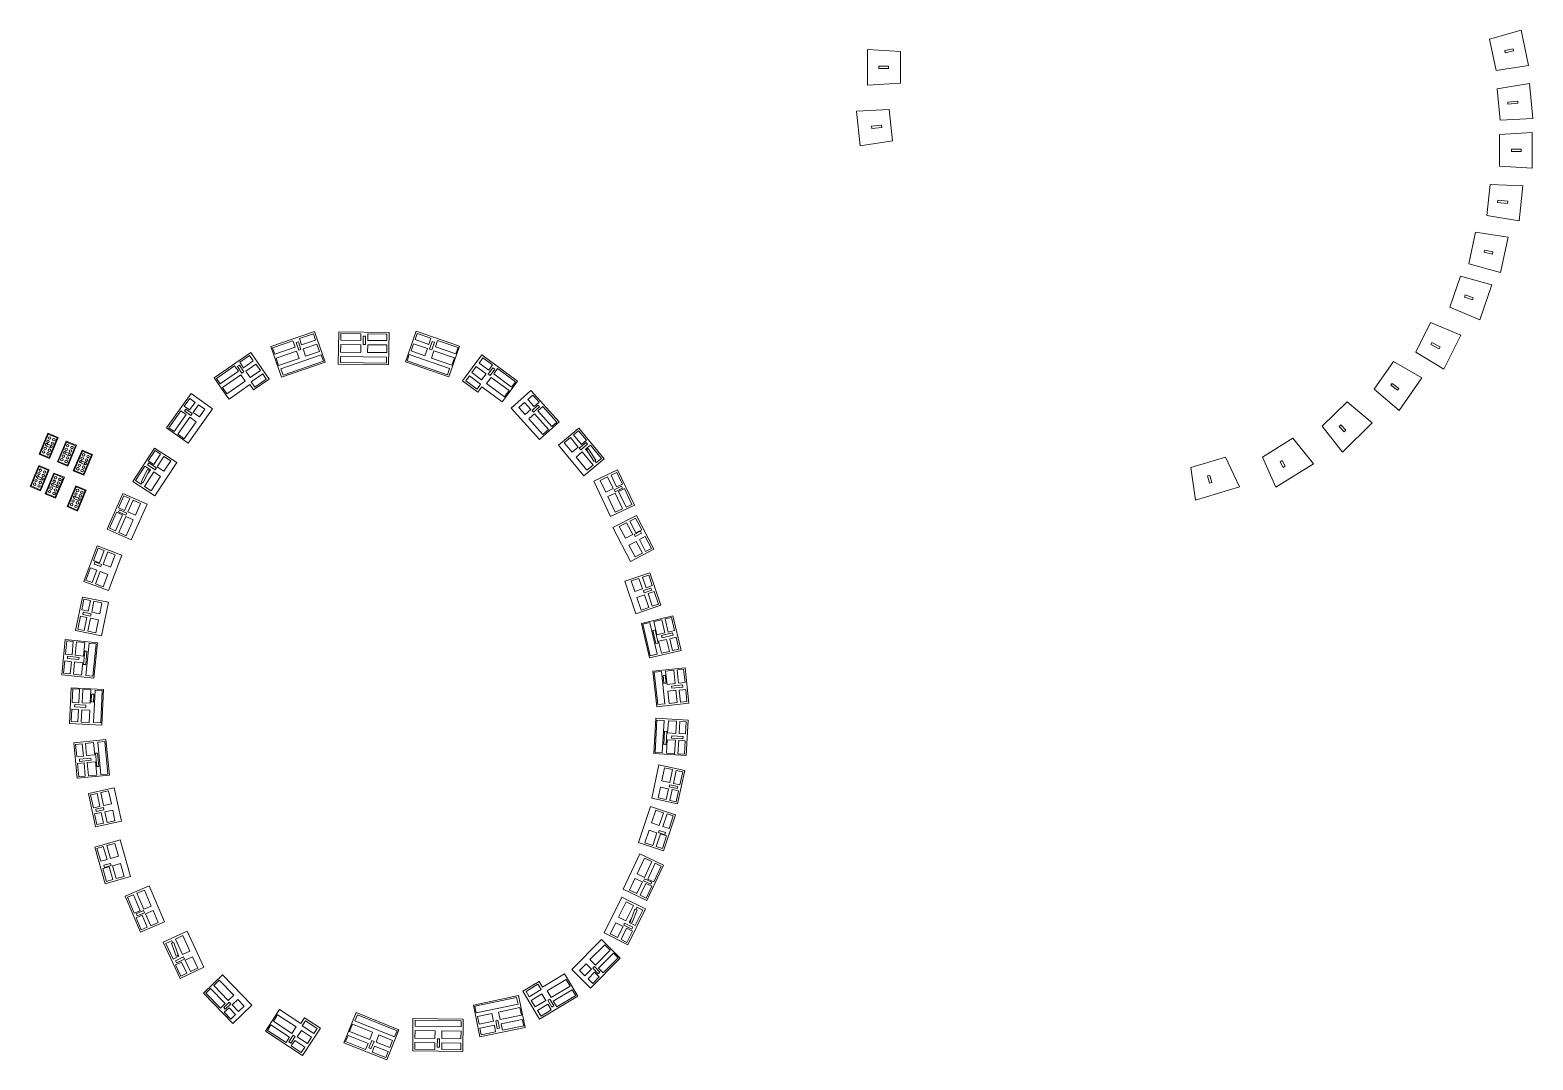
# Model space of a CAD drawing. Header units: millimetres. Extents: x -2091 to 2473, y -1360 to 1670.
# Drawn here: x 478 to 2473, y -899 to 466 of the extents above; entities that cross this region are included whole.
import ezdxf

# ---------------------------------------------------------------- set-up
doc = ezdxf.new("R2010")
doc.units = ezdxf.units.MM

msp = doc.modelspace()

# ---------------------------------------------------------------- linework, layer by layer
at = {"color": 7, "linetype": 'Continuous', "lineweight": 15}
for p, q in [((2414.8, 454.6), (2456.8, 466.5)), ((2456.8, 466.5), (2466.8, 419.4)), ((1589.7, 440.6), (1589.7, 393.5)), ((1633.4, 438.2), (1589.7, 440.6)), ((2423.8, 412.8), (2414.8, 454.6)), ((2446.1, 441.7), (2435.2, 439.4)), ((2435.2, 439.4), (2435.9, 436.4)), ((2435.9, 436.4), (2446.7, 438.8)), ((2446.7, 438.8), (2446.1, 441.7)), ((1633.4, 395.9), (1633.4, 438.2)), ((2466.8, 419.4), (2423.8, 412.8)), ((1617.4, 418.6), (1604.7, 418.6)), ((1604.7, 418.6), (1604.7, 415.6)), ((1604.7, 415.6), (1617.4, 415.6)), ((1617.4, 415.6), (1617.4, 418.6)), ((1589.7, 393.5), (1633.4, 395.9)), ((2424.9, 388.5), (2467.8, 395.5)), ((2429.1, 347.2), (2424.9, 388.5)), ((2467.8, 395.5), (2472.5, 349.2)), ((1575.1, 359.1), (1618.5, 361.1)), ((1579.8, 312.8), (1575.1, 359.1)), ((1618.5, 361.1), (1622.7, 319.8)), ((2452.3, 372.4), (2439.1, 371)), ((2439.1, 371), (2439.4, 368.1)), ((2439.4, 368.1), (2452.6, 369.4)), ((2452.6, 369.4), (2452.3, 372.4)), ((1608.2, 340.3), (1595, 338.9)), ((1608.5, 337.3), (1608.2, 340.3)), ((2472.5, 349.2), (2429.1, 347.2)), ((1622.7, 319.8), (1579.8, 312.8)), ((1595, 338.9), (1595.3, 335.9)), ((1595.3, 335.9), (1608.5, 337.3)), ((2428.1, 328), (2471.7, 330.5)), ((2428.1, 285.8), (2428.1, 328)), ((2471.7, 330.5), (2471.7, 283.3)), ((2444.1, 308.4), (2456.7, 308.4)), ((2444.1, 305.4), (2444.1, 308.4)), ((2456.7, 305.4), (2444.1, 305.4)), ((2456.7, 308.4), (2456.7, 305.4)), ((2471.7, 283.3), (2428.1, 285.8)), ((2415.7, 261.8), (2411.5, 220.5)), ((2459.1, 259.8), (2415.7, 261.8)), ((2454.4, 213.5), (2459.1, 259.8)), ((2425.7, 238), (2426, 241)), ((2426, 241), (2439.2, 239.6)), ((2439.2, 239.6), (2438.9, 236.6)), ((2411.5, 220.5), (2454.4, 213.5)), ((2438.9, 236.6), (2425.7, 238)), ((2396.4, 198.4), (2387.4, 156.6)), ((2439.5, 191.8), (2396.4, 198.4)), ((2429.4, 144.8), (2439.5, 191.8)), ((2407.8, 171.9), (2408.5, 174.8)), ((2418.7, 169.5), (2407.8, 171.9)), ((2408.5, 174.8), (2419.3, 172.5)), ((2419.3, 172.5), (2418.7, 169.5)), ((2376.4, 140), (2362.4, 99)), ((2418.1, 128.7), (2376.4, 140)), ((2387.4, 156.6), (2429.4, 144.8)), ((2402.2, 82.1), (2418.1, 128.7)), ((2381.7, 112.4), (2382.7, 115.3)), ((2392.2, 108.8), (2381.7, 112.4)), ((2382.7, 115.3), (2393.2, 111.6)), ((2393.2, 111.6), (2392.2, 108.8)), ((2362.4, 99), (2402.2, 82.1)), ((798, 46.7), (855.8, 66.6)), ((835.9, 57.3), (854.3, 63.7)), ((854.3, 63.7), (857.1, 55.4)), ((855.8, 66.6), (869.8, 26)), ((887.9, 66.3), (887.3, 23.3)), ((954.6, 65.6), (887.9, 66.3)), ((890.7, 63.9), (890.6, 55.2)), ((917.2, 63.7), (890.7, 63.9)), ((917.1, 54.9), (917.2, 63.7)), ((920.5, 60.4), (920.4, 49.7)), ((923.5, 60.4), (920.5, 60.4)), ((923.4, 49.7), (923.5, 60.4)), ((926.4, 63.6), (926.3, 54.9)), ((951.7, 63.3), (926.4, 63.6)), ((951.6, 54.6), (951.7, 63.3)), ((954.1, 22.6), (954.6, 65.6)), ((990.5, 67.2), (976.3, 26.7)), ((992, 64.3), (989.1, 56)), ((1048.2, 47.1), (990.5, 67.2)), ((1010.3, 57.9), (992, 64.3)), ((2336.6, 78.6), (2317.1, 39.2)), ((2376.9, 62.1), (2336.6, 78.6)), ((2354.4, 16.7), (2376.9, 62.1)), ((812, 6.1), (798, 46.7)), ((800, 45), (827.2, 54.3)), ((802.9, 36.7), (800, 45)), ((830, 46.1), (802.9, 36.7)), ((804.7, 31.3), (831.9, 40.7)), ((827.2, 54.3), (830, 46.1)), ((831.4, 52), (834.3, 53)), ((834.9, 42), (831.4, 52)), ((831.9, 40.7), (835.2, 31)), ((834.3, 53), (837.7, 43)), ((837.7, 43), (834.9, 42)), ((838.7, 49.1), (835.9, 57.3)), ((857.1, 55.4), (838.7, 49.1)), ((840.6, 43.7), (859, 50)), ((843.9, 34), (840.6, 43.7)), ((862.3, 40.3), (843.9, 34)), ((859, 50), (862.3, 40.3)), ((890.5, 49.5), (890.4, 39.3)), ((917.1, 49.2), (890.5, 49.5)), ((890.6, 55.2), (917.1, 54.9)), ((917, 39), (917.1, 49.2)), ((920.4, 49.7), (923.4, 49.7)), ((926.3, 49.1), (926.2, 38.9)), ((926.3, 54.9), (951.6, 54.6)), ((951.6, 48.9), (926.3, 49.1)), ((951.5, 38.7), (951.6, 48.9)), ((987.2, 50.6), (983.9, 41)), ((983.9, 41), (1002.2, 34.6)), ((1005.6, 44.2), (987.2, 50.6)), ((989.1, 56), (1007.5, 49.6)), ((1002.2, 34.6), (1005.6, 44.2)), ((1007.5, 49.6), (1010.3, 57.9)), ((1012, 53.5), (1008.5, 43.5)), ((1008.5, 43.5), (1011.3, 42.5)), ((1014.3, 41.2), (1010.9, 31.5)), ((1011.3, 42.5), (1014.8, 52.5)), ((1014.8, 52.5), (1012, 53.5)), ((1041.4, 31.7), (1014.3, 41.2)), ((1019, 54.8), (1016.2, 46.6)), ((1016.2, 46.6), (1043.3, 37.1)), ((1046.2, 45.4), (1019, 54.8)), ((1034.1, 6.5), (1048.2, 47.1)), ((1043.3, 37.1), (1046.2, 45.4)), ((2337.1, 49.4), (2338.4, 52.1)), ((2348, 43.9), (2337.1, 49.4)), ((2338.4, 52.1), (2349.4, 46.5)), ((2349.4, 46.5), (2348, 43.9)), ((722.7, 5.2), (771.2, 38.9)), ((725.5, 4.3), (749.7, 21.2)), ((749.7, 21.2), (754.7, 14)), ((753.5, 20.2), (756, 21.9)), ((759.5, 11.6), (753.5, 20.2)), ((756, 21.9), (762, 13.3)), ((756.5, 25.9), (769.6, 35)), ((761.4, 18.7), (756.5, 25.9)), ((774.5, 27.8), (761.4, 18.7)), ((764.7, 14), (778.1, 23.3)), ((769.6, 35), (774.5, 27.8)), ((771.2, 38.9), (795.8, 3.6)), ((778.1, 23.3), (783.9, 14.9)), ((808.1, 21.6), (804.7, 31.3)), ((835.2, 31), (808.1, 21.6)), ((811.1, 17.1), (864.8, 35.6)), ((869.8, 26), (812, 6.1)), ((867.7, 27.2), (814, 8.7)), ((864.8, 35.6), (867.7, 27.2)), ((887.3, 23.3), (954.1, 22.6)), ((890.4, 33.5), (890.3, 25.6)), ((890.3, 25.6), (951.4, 24.9)), ((890.4, 39.3), (917, 39)), ((951.4, 32.9), (890.4, 33.5)), ((926.2, 38.9), (951.5, 38.7)), ((951.4, 24.9), (951.4, 32.9)), ((976.3, 26.7), (1034.1, 6.5)), ((981.4, 36.3), (978.5, 27.9)), ((978.5, 27.9), (1032.1, 9.2)), ((1035, 17.6), (981.4, 36.3)), ((1010.9, 31.5), (1038.1, 22.1)), ((1038.1, 22.1), (1041.4, 31.7)), ((1077.7, 35.9), (1052.2, 1.2)), ((1070.4, 20.4), (1064.4, 12.2)), ((1083.6, 10.8), (1070.4, 20.4)), ((1079.3, 31.9), (1074.1, 24.8)), ((1074.1, 24.8), (1086.9, 15.4)), ((1125.3, 0.9), (1077.7, 35.9)), ((1092.1, 22.4), (1079.3, 31.9)), ((1086.9, 15.4), (1092.1, 22.4)), ((2287.6, 27.1), (2261.8, -9.6)), ((2325.1, 5.2), (2287.6, 27.1)), ((2317.1, 39.2), (2354.4, 16.7)), ((739.5, -18.9), (722.7, 5.2)), ((730.5, -2.8), (725.5, 4.3)), ((754.7, 14), (730.5, -2.8)), ((733.8, -7.5), (758, 9.3)), ((763.8, 0.9), (739.6, -15.9)), ((758, 9.3), (763.8, 0.9)), ((762, 13.3), (759.5, 11.6)), ((770.5, 5.6), (764.7, 14)), ((783.9, 14.9), (770.5, 5.6)), ((771.7, -0.2), (787, 10.4)), ((795.8, 3.6), (775, -10.8)), ((791.6, 3.7), (776.4, -6.9)), ((787, 10.4), (791.6, 3.7)), ((814, 8.7), (811.1, 17.1)), ((1032.1, 9.2), (1035, 17.6)), ((1052.2, 1.2), (1072.6, -13.7)), ((1061.2, 7.8), (1056.4, 1.2)), ((1056.4, 1.2), (1071.4, -9.8)), ((1076.2, -3.3), (1061.2, 7.8)), ((1064.4, 12.2), (1077.5, 2.5)), ((1077.5, 2.5), (1083.6, 10.8)), ((1090.2, 5.9), (1084.1, -2.3)), ((1092.5, 18.5), (1086.3, 10)), ((1086.3, 10), (1088.7, 8.2)), ((1088.7, 8.2), (1094.9, 16.7)), ((1113.9, -11.5), (1090.2, 5.9)), ((1094.9, 16.7), (1092.5, 18.5)), ((1098.7, 17.6), (1093.6, 10.5)), ((1093.6, 10.5), (1117.3, -6.9)), ((1122.5, 0.1), (1098.7, 17.6)), ((1107.9, -22.7), (1125.3, 0.9)), ((1117.3, -6.9), (1122.5, 0.1)), ((2294.9, -37.9), (2325.1, 5.2)), ((659.4, -61.2), (691.9, -15.6)), ((691.9, -15.6), (720.4, -35.9)), ((739.6, -15.9), (733.8, -7.5)), ((742.4, -23), (739.5, -18.9)), ((742.4, -23), (770, -3.4)), ((775, -10.8), (770, -3.4)), ((776.4, -6.9), (771.7, -0.2)), ((1071.4, -9.8), (1076.2, -3.3)), ((1072.6, -13.7), (1077.9, -6.5)), ((1104.9, -26.7), (1077.9, -6.5)), ((1084.1, -2.3), (1107.9, -19.8)), ((1107.9, -19.8), (1113.9, -11.5)), ((1142.9, -11.4), (1116.8, -34.7)), ((1145.4, -17.7), (1138.9, -23.5)), ((1180.2, -53.2), (1142.9, -11.4)), ((1153.7, -26.9), (1145.4, -17.7)), ((2261.8, -9.6), (2294.9, -37.9)), ((2283.8, -4.6), (2285.6, -2.2)), ((2292.7, -11.1), (2283.8, -4.6)), ((2285.6, -2.2), (2294.4, -8.7)), ((2294.4, -8.7), (2292.7, -11.1)), ((662.4, -61), (678.5, -38.4)), ((678.5, -38.4), (685.6, -43.5)), ((682.9, -32.2), (690.1, -22.1)), ((690, -37.3), (682.9, -32.2)), ((683.2, -38.6), (684.9, -36.1)), ((691.5, -44.5), (683.2, -38.6)), ((684.9, -36.1), (693.2, -42.1)), ((720.4, -35.9), (687.9, -81.5)), ((697.2, -27.2), (690, -37.3)), ((690.1, -22.1), (697.2, -27.2)), ((694.7, -40.6), (701.9, -30.5)), ((701.9, -30.5), (710.2, -36.4)), ((710.2, -36.4), (703, -46.5)), ((1104.9, -26.7), (1107.9, -22.7)), ((1116.8, -34.7), (1154.1, -76.5)), ((1134.6, -27.3), (1127, -34.1)), ((1127, -34.1), (1135.3, -43.4)), ((1142.9, -36.6), (1134.6, -27.3)), ((1135.3, -43.4), (1142.9, -36.6)), ((1138.9, -23.5), (1147.2, -32.7)), ((1152.1, -31), (1144.5, -37.9)), ((1144.5, -37.9), (1146.5, -40.1)), ((1146.5, -40.1), (1154.1, -33.3)), ((1147.2, -32.7), (1153.7, -26.9)), ((1154.1, -33.3), (1152.1, -31)), ((1158.7, -32.6), (1152.2, -38.4)), ((1152.2, -38.4), (1170.7, -59.1)), ((1177.2, -53.3), (1158.7, -32.6)), ((2225.9, -26.6), (2193, -59)), ((2259.3, -54.3), (2225.9, -26.6)), ((685.6, -43.5), (669.5, -66)), ((674.3, -69.5), (690.4, -46.9)), ((698.7, -52.9), (682.6, -75.4)), ((690.4, -46.9), (698.7, -52.9)), ((693.2, -42.1), (691.5, -44.5)), ((703, -46.5), (694.7, -40.6)), ((1147.8, -42.4), (1140.2, -49.2)), ((1140.2, -49.2), (1158.6, -69.8)), ((1166.3, -63), (1147.8, -42.4)), ((1154.1, -76.5), (1180.2, -53.2)), ((1170.7, -59.1), (1177.2, -53.3)), ((2193, -59), (2219.7, -93.4)), ((2215.4, -59.2), (2217.6, -57.1)), ((2222.1, -66.3), (2215.4, -59.2)), ((2217.6, -57.1), (2224.3, -64.3)), ((2219.7, -93.4), (2259.3, -54.3)), ((501.9, -68.1), (490.3, -95.8)), ((502.4, -69.4), (491.6, -95.3)), ((515.7, -73.9), (501.9, -68.1)), ((514.4, -74.4), (502.4, -69.4)), ((503.6, -100.3), (514.4, -74.4)), ((504.2, -101.6), (515.7, -73.9)), ((526, -78.5), (514.5, -106.2)), ((539.8, -84.2), (526, -78.5)), ((687.9, -81.5), (659.4, -61.2)), ((669.5, -66), (662.4, -61)), ((682.6, -75.4), (674.3, -69.5)), ((1158.6, -69.8), (1166.3, -63)), ((1206.4, -61.5), (1179.4, -83.9)), ((1195.3, -73.8), (1186.9, -80.7)), ((1205.8, -86.5), (1195.3, -73.8)), ((1206.1, -64.8), (1199.4, -70.4)), ((1199.4, -70.4), (1209.9, -83.1)), ((1216.6, -77.5), (1206.1, -64.8)), ((1240.1, -102.3), (1206.4, -61.5)), ((1209.9, -83.1), (1216.6, -77.5)), ((2154.1, -74.8), (2113.7, -99.9)), ((2181.5, -108.6), (2154.1, -74.8)), ((2224.3, -64.3), (2222.1, -66.3)), ((490.3, -95.8), (504.2, -101.6)), ((491.6, -95.3), (503.6, -100.3)), ((500.2, -85.1), (500.1, -85.3)), ((500.1, -85.3), (504.8, -87.2)), ((501.3, -82.5), (500.2, -85.1)), ((501.7, -82.7), (501.3, -82.5)), ((501.7, -82.7), (505.6, -84.3)), ((505.9, -84.4), (504.8, -87)), ((504.8, -87.2), (504.8, -87)), ((505.9, -84.4), (505.6, -84.3)), ((526.5, -79.8), (515.8, -105.6)), ((525.4, -92.9), (524.3, -95.5)), ((524.3, -95.5), (524.3, -95.6)), ((524.3, -95.6), (528.9, -97.5)), ((525.9, -93), (525.4, -92.9)), ((525.9, -93), (529.7, -94.6)), ((538.5, -84.8), (526.5, -79.8)), ((527.8, -110.6), (538.5, -84.8)), ((528.3, -111.9), (539.8, -84.2)), ((528.9, -97.5), (529, -97.3)), ((530, -94.8), (529, -97.3)), ((530, -94.8), (529.7, -94.6)), ((547.3, -90.5), (535.7, -118.2)), ((547.8, -91.8), (537, -117.6)), ((561.1, -96.3), (547.3, -90.5)), ((559.8, -96.8), (547.8, -91.8)), ((549, -122.6), (559.8, -96.8)), ((549.6, -123.9), (561.1, -96.3)), ((614.7, -132.1), (643.6, -87.9)), ((635.2, -104.9), (644.3, -91.1)), ((651.6, -95.9), (642.5, -109.7)), ((643.6, -87.9), (672.9, -107)), ((644.3, -91.1), (651.6, -95.9)), ((647, -112.6), (656, -98.8)), ((656, -98.8), (665.1, -104.7)), ((1179.4, -83.9), (1213.2, -124.6)), ((1186.9, -80.7), (1197.5, -93.4)), ((1197.5, -93.4), (1205.8, -86.5)), ((1211.1, -92.9), (1202.8, -99.8)), ((1216.3, -80.3), (1207.1, -87.9)), ((1207.1, -87.9), (1209, -90.2)), ((1209, -90.2), (1218.2, -82.6)), ((1225.6, -110.4), (1211.1, -92.9)), ((1221.9, -83.9), (1215.2, -89.5)), ((1215.2, -89.5), (1219.1, -94.2)), ((1218.2, -82.6), (1216.3, -80.3)), ((1216.5, -90.2), (1218.9, -88.6)), ((1219.1, -94.2), (1216.5, -90.2)), ((1218.9, -88.6), (1229, -103.8)), ((1219.1, -94.2), (1226.5, -105.4)), ((1236.4, -101.5), (1221.9, -83.9)), ((489.8, -110.9), (478.3, -138.6)), ((490.4, -112.2), (479.6, -138)), ((503.7, -116.7), (489.8, -110.9)), ((502.4, -117.2), (490.4, -112.2)), ((491.6, -143), (502.4, -117.2)), ((492.1, -144.4), (503.7, -116.7)), ((514.5, -106.2), (528.3, -111.9)), ((515.8, -105.6), (527.8, -110.6)), ((535.7, -118.2), (549.6, -123.9)), ((537, -117.6), (549, -122.6)), ((545.6, -107.5), (545.5, -107.6)), ((545.5, -107.6), (550.1, -109.6)), ((546.7, -104.9), (545.6, -107.5)), ((547.1, -105.1), (546.7, -104.9)), ((547.1, -105.1), (551, -106.7)), ((550.1, -109.6), (550.2, -109.4)), ((551.3, -106.8), (550.2, -109.4)), ((551.3, -106.8), (551, -106.7)), ((618.3, -130.9), (630.7, -111.8)), ((634.2, -116.1), (625.9, -132.4)), ((630, -138.6), (642.4, -119.5)), ((630.7, -111.8), (638, -116.6)), ((634.2, -110.1), (635.9, -107.6)), ((644.3, -116.6), (634.2, -110.1)), ((636.8, -117.5), (634.2, -116.1)), ((638, -116.6), (634.7, -121.7)), ((634.7, -121.7), (636.8, -117.5)), ((642.5, -109.7), (635.2, -104.9)), ((635.9, -107.6), (645.9, -114.1)), ((642.4, -119.5), (651.5, -125.4)), ((672.9, -107), (644, -151.3)), ((645.9, -114.1), (644.3, -116.6)), ((656, -118.5), (647, -112.6)), ((665.1, -104.7), (656, -118.5)), ((1202.8, -99.8), (1217.3, -117.3)), ((1213.2, -124.6), (1240.1, -102.3)), ((1217.3, -117.3), (1225.6, -110.4)), ((1258, -116.8), (1226.4, -131.8)), ((1226.5, -105.4), (1227.7, -104.6)), ((1229, -103.8), (1227.7, -104.6)), ((1227.7, -104.6), (1229.7, -107)), ((1229.7, -107), (1236.4, -101.5)), ((1280.2, -163.7), (1258, -116.8)), ((2064.6, -99.7), (2018.6, -113.7)), ((2018.6, -113.7), (2024.8, -157.1)), ((2083.3, -139.3), (2064.6, -99.7)), ((2113.7, -99.9), (2131.4, -139.8)), ((2131.4, -139.8), (2181.5, -108.6)), ((2137, -106), (2139.6, -104.5)), ((2141.2, -113.4), (2137, -106)), ((2139.6, -104.5), (2143.8, -111.9)), ((2143.8, -111.9), (2141.2, -113.4)), ((478.3, -138.6), (492.1, -144.4)), ((479.6, -138), (491.6, -143)), ((488.2, -127.9), (488.1, -128)), ((488.1, -128), (492.7, -130)), ((489.3, -125.3), (488.2, -127.9)), ((489.7, -125.5), (489.3, -125.3)), ((489.7, -125.5), (493.6, -127.1)), ((492.7, -130), (492.8, -129.8)), ((493.9, -127.2), (492.8, -129.8)), ((493.9, -127.2), (493.6, -127.1)), ((509.9, -120.9), (498.4, -148.6)), ((510.4, -122.2), (499.7, -148)), ((509.3, -135.3), (508.2, -137.9)), ((508.2, -137.9), (508.2, -138)), ((508.2, -138), (512.8, -139.9)), ((509.8, -135.4), (509.3, -135.3)), ((509.8, -135.4), (513.6, -137.1)), ((523.8, -126.6), (509.9, -120.9)), ((522.4, -127.2), (510.4, -122.2)), ((511.7, -153), (522.4, -127.2)), ((512.2, -154.3), (523.8, -126.6)), ((513.9, -137.2), (512.9, -139.7)), ((513.9, -137.2), (513.6, -137.1)), ((539, -137.9), (527.4, -165.5)), ((539.5, -139.2), (528.7, -165)), ((552.8, -143.6), (539, -137.9)), ((551.5, -144.2), (539.5, -139.2)), ((644, -151.3), (614.7, -132.1)), ((625.6, -135.7), (618.3, -130.9)), ((627.3, -133.1), (625.6, -135.7)), ((625.9, -132.4), (627.3, -133.1)), ((628.6, -133.7), (627.3, -133.1)), ((634.7, -121.7), (628.6, -133.7)), ((639.1, -144.5), (630, -138.6)), ((651.5, -125.4), (639.1, -144.5)), ((1226.4, -131.8), (1248.5, -178.7)), ((1244.7, -126.1), (1234.9, -130.7)), ((1234.9, -130.7), (1242.2, -146.2)), ((1252, -141.6), (1244.7, -126.1)), ((1257.1, -120.2), (1249.2, -123.9)), ((1249.2, -123.9), (1256.5, -139.4)), ((1263.2, -138.4), (1253.5, -143)), ((1256.5, -139.4), (1264.4, -135.7)), ((1264.4, -135.7), (1257.1, -120.2)), ((1264.5, -141.1), (1263.2, -138.4)), ((2024.8, -157.1), (2083.3, -139.3)), ((2040.8, -124.8), (2043.7, -124)), ((2043.5, -134.5), (2040.8, -124.8)), ((2046.4, -133.7), (2043.5, -134.5)), ((2043.7, -124), (2046.4, -133.7)), ((498.4, -148.6), (512.2, -154.3)), ((499.7, -148), (511.7, -153)), ((512.8, -139.9), (512.9, -139.7)), ((537.3, -154.9), (537.2, -155)), ((537.2, -155), (541.9, -156.9)), ((538.4, -152.2), (537.3, -154.9)), ((538.8, -152.4), (538.4, -152.2)), ((538.8, -152.4), (542.7, -154)), ((540.7, -170), (551.5, -144.2)), ((541.3, -171.3), (552.8, -143.6)), ((543, -154.2), (541.9, -156.7)), ((541.9, -156.9), (541.9, -156.7)), ((543, -154.2), (542.7, -154)), ((580.4, -195.3), (601.6, -148)), ((595.6, -167), (602.6, -151.3)), ((601.6, -148), (633.5, -162.3)), ((602.6, -151.3), (610.6, -154.9)), ((610.6, -154.9), (603.6, -170.5)), ((608.1, -172.6), (615.2, -156.9)), ((615.2, -156.9), (625, -161.4)), ((1242.2, -146.2), (1252, -141.6)), ((1254.8, -147.5), (1245, -152.1)), ((1245, -152.1), (1254.8, -173)), ((1253.5, -143), (1254.8, -145.7)), ((1254.8, -145.7), (1264.5, -141.1)), ((1264.6, -168.3), (1254.8, -147.5)), ((1267.2, -141.6), (1259.3, -145.3)), ((1259.3, -145.3), (1269.1, -166.2)), ((1277, -162.5), (1267.2, -141.6)), ((527.4, -165.5), (541.3, -171.3)), ((528.7, -165), (540.7, -170)), ((583.5, -194), (592.9, -172.9)), ((600.9, -176.5), (591.5, -197.6)), ((592.9, -172.9), (600.9, -176.5)), ((603.6, -170.5), (595.6, -167)), ((595.6, -172.4), (596.9, -169.6)), ((605.4, -176.7), (595.6, -172.4)), ((596, -199.6), (605.5, -178.5)), ((596.9, -169.6), (606.6, -174)), ((606.6, -174), (605.4, -176.7)), ((605.5, -178.5), (615.3, -183)), ((618, -177), (608.1, -172.6)), ((633.5, -162.3), (612.3, -209.6)), ((625, -161.4), (618, -177)), ((1248.5, -178.7), (1280.2, -163.7)), ((1282.8, -177.2), (1251.7, -193.3)), ((1254.8, -173), (1264.6, -168.3)), ((1269.1, -166.2), (1277, -162.5)), ((1306, -222), (1282.8, -177.2)), ((612.3, -209.6), (580.4, -195.3)), ((591.5, -197.6), (583.5, -194)), ((615.3, -183), (605.9, -204)), ((1251.7, -193.3), (1274.9, -238.1)), ((1269.8, -186.8), (1260.2, -191.8)), ((1260.2, -191.8), (1268.3, -207.5)), ((1278, -202.5), (1269.8, -186.8)), ((1281.9, -180.6), (1274.2, -184.6)), ((1274.2, -184.6), (1282.3, -200.3)), ((1288.1, -198.2), (1279.9, -202.4)), ((1290, -196.3), (1281.9, -180.6)), ((1282.3, -200.3), (1290, -196.3)), ((1289.5, -200.8), (1288.1, -198.2)), ((549.5, -264.6), (567.3, -217.4)), ((567.3, -217.4), (600, -229.7)), ((605.9, -204), (596, -199.6)), ((1268.3, -207.5), (1278, -202.5)), ((1282.6, -211.6), (1273, -216.5)), ((1273, -216.5), (1281.2, -232.2)), ((1279.9, -202.4), (1281.3, -205.1)), ((1281.3, -205.1), (1289.5, -200.8)), ((1290.8, -227.3), (1282.6, -211.6)), ((1294.7, -205.3), (1287, -209.3)), ((1287, -209.3), (1295.1, -225)), ((1302.9, -221), (1294.7, -205.3)), ((562.3, -237.1), (568.6, -220.6)), ((570.5, -240.2), (562.3, -237.1)), ((563.4, -241.6), (564.4, -238.8)), ((564.4, -238.8), (573.1, -242.1)), ((568.6, -220.6), (576.7, -223.7)), ((576.7, -223.7), (570.5, -240.2)), ((575.1, -242), (581.3, -225.4)), ((581.3, -225.4), (591.4, -229.2)), ((600, -229.7), (582.2, -276.9)), ((591.4, -229.2), (585.2, -245.8)), ((1274.9, -238.1), (1306, -222)), ((1281.2, -232.2), (1290.8, -227.3)), ((1295.1, -225), (1302.9, -221)), ((552.5, -263.2), (558.7, -246.7)), ((558.7, -246.7), (566.9, -249.7)), ((566.9, -249.7), (560.6, -266.3)), ((572.1, -244.9), (563.4, -241.6)), ((565.2, -268), (571.5, -251.5)), ((571.5, -251.5), (581.6, -255.3)), ((573.1, -242.1), (572.1, -244.9)), ((585.2, -245.8), (575.1, -242)), ((581.6, -255.3), (575.3, -271.8)), ((1300.7, -253.3), (1267.5, -264.5)), ((1299.3, -256.3), (1291, -259.1)), ((1291, -259.1), (1295.7, -273)), ((1303.9, -270.2), (1299.3, -256.3)), ((1315.2, -296.3), (1300.7, -253.3)), ((582.2, -276.9), (549.5, -264.6)), ((560.6, -266.3), (552.5, -263.2)), ((575.3, -271.8), (565.2, -268)), ((1267.5, -264.5), (1282, -307.5)), ((1286.3, -260.7), (1276.1, -264.1)), ((1276.1, -264.1), (1280.8, -278)), ((1280.8, -278), (1291, -274.5)), ((1291, -274.5), (1286.3, -260.7)), ((1302.2, -273.5), (1292.3, -276.8)), ((1292.3, -276.8), (1293.3, -279.7)), ((1293.3, -279.7), (1303.2, -276.3)), ((1295.7, -273), (1303.9, -270.2)), ((1306.6, -278), (1298.3, -280.8)), ((1303.2, -276.3), (1302.2, -273.5)), ((1312.2, -294.8), (1306.6, -278)), ((538.8, -329.8), (548, -285.4)), ((546.8, -302.5), (549.8, -288.2)), ((548, -285.4), (582.3, -292.4)), ((549.8, -288.2), (558.3, -290)), ((558.3, -290), (555.4, -304.3)), ((560.2, -305.3), (563.1, -291)), ((563.1, -291), (573.7, -293.2)), ((573.7, -293.2), (570.8, -307.5)), ((582.3, -292.4), (573.1, -336.9)), ((1282, -307.5), (1315.2, -296.3)), ((1293.7, -282.4), (1283.4, -285.8)), ((1283.4, -285.8), (1289.1, -302.6)), ((1299.3, -299.1), (1293.7, -282.4)), ((1298.3, -280.8), (1304, -297.6)), ((1304, -297.6), (1312.2, -294.8)), ((541.6, -328), (545.2, -310.7)), ((545.2, -310.7), (553.7, -312.4)), ((555.4, -304.3), (546.8, -302.5)), ((548.3, -308.5), (548.9, -305.6)), ((558.6, -310.7), (548.3, -308.5)), ((548.9, -305.6), (559.2, -307.7)), ((553.7, -312.4), (550.1, -329.7)), ((554.9, -330.7), (558.5, -313.4)), ((558.5, -313.4), (569.1, -315.6)), ((559.2, -307.7), (558.6, -310.7)), ((570.8, -307.5), (560.2, -305.3)), ((569.1, -315.6), (565.5, -332.9)), ((1289.1, -302.6), (1299.3, -299.1)), ((1331.3, -310.4), (1289.5, -320.3)), ((1316.7, -315.4), (1306.1, -317.9)), ((1306.1, -317.9), (1310.2, -335.3)), ((1320.8, -332.8), (1316.7, -315.4)), ((1329.4, -312.4), (1320.9, -314.4)), ((1320.9, -314.4), (1325, -331.8)), ((1333.5, -329.8), (1329.4, -312.4)), ((1342.1, -356.3), (1331.3, -310.4)), ((573.1, -336.9), (538.8, -329.8)), ((550.1, -329.7), (541.6, -328)), ((565.5, -332.9), (554.9, -330.7)), ((1289.5, -320.3), (1300.3, -366.2)), ((1300.5, -319.3), (1291.4, -321.4)), ((1291.4, -321.4), (1301.3, -363.4)), ((1310.5, -361.3), (1300.5, -319.3)), ((1307.6, -329), (1304.7, -329.7)), ((1304.7, -329.7), (1308.8, -347.1)), ((1311.7, -346.4), (1307.6, -329)), ((1310.2, -335.3), (1320.8, -332.8)), ((1331, -332.9), (1316.2, -336.4)), ((1316.2, -336.4), (1316.9, -339.3)), ((1316.9, -339.3), (1331.7, -335.8)), ((1325, -331.8), (1333.5, -329.8)), ((1335.6, -338.6), (1327.1, -340.6)), ((1331.7, -335.8), (1331, -332.9)), ((1339.3, -354.4), (1335.6, -338.6)), ((520.3, -388.6), (524.9, -341.7)), ((524.9, -341.7), (567.7, -346)), ((525.3, -361.2), (527.1, -343.4)), ((527.1, -343.4), (535.7, -344.3)), ((535.7, -344.3), (534, -362.1)), ((538.3, -362.5), (540.1, -344.7)), ((540.1, -344.7), (550.8, -345.8)), ((550.8, -345.8), (549.1, -363.6)), ((549.1, -374.7), (550.9, -357)), ((550.9, -357), (553.8, -357.3)), ((553.8, -357.3), (552.1, -375)), ((552.3, -389.3), (556.6, -346.4)), ((556.6, -346.4), (565.9, -347.3)), ((565.9, -347.3), (561.7, -390.2)), ((567.7, -346), (563, -392.8)), ((1300.3, -366.2), (1342.1, -356.3)), ((1308.8, -347.1), (1311.7, -346.4)), ((1322.8, -341.6), (1312.3, -344.1)), ((1312.3, -344.1), (1316, -359.9)), ((1316, -359.9), (1326.6, -357.5)), ((1326.6, -357.5), (1322.8, -341.6)), ((1327.1, -340.6), (1330.8, -356.4)), ((1330.8, -356.4), (1339.3, -354.4)), ((522.8, -386.4), (524.4, -370.2)), ((524.4, -370.2), (533.1, -371.1)), ((534, -362.1), (525.3, -361.2)), ((527.8, -366.9), (528.1, -363.9)), ((543, -368.4), (527.8, -366.9)), ((528.1, -363.9), (543.3, -365.4)), ((533.1, -371.1), (531.5, -387.3)), ((535.8, -387.7), (537.4, -371.5)), ((537.4, -371.5), (548.2, -372.6)), ((549.1, -363.6), (538.3, -362.5)), ((543.3, -365.4), (543, -368.4)), ((548.2, -372.6), (546.6, -388.8)), ((552.1, -375), (549.1, -374.7)), ((1301.3, -363.4), (1310.5, -361.3)), ((563, -392.8), (520.3, -388.6)), ((531.5, -387.3), (522.8, -386.4)), ((546.6, -388.8), (535.8, -387.7)), ((561.7, -390.2), (552.3, -389.3)), ((1347.7, -379.2), (1304.9, -383.7)), ((1304.9, -383.7), (1309.9, -430.8)), ((1316, -384.1), (1306.6, -385.1)), ((1306.6, -385.1), (1311.1, -428)), ((1320.5, -427), (1316, -384.1)), ((1321.2, -389), (1318.2, -389.3)), ((1318.2, -389.3), (1319.3, -399.8)), ((1322.3, -399.5), (1321.2, -389)), ((1332.5, -382.4), (1321.7, -383.5)), ((1321.7, -383.5), (1323.5, -401.2)), ((1334.3, -400.1), (1332.5, -382.4)), ((1345.5, -381), (1336.9, -381.9)), ((1336.9, -381.9), (1338.7, -399.6)), ((1338.7, -399.6), (1347.4, -398.7)), ((1347.4, -398.7), (1345.5, -381)), ((1352.6, -426.3), (1347.7, -379.2)), ((530.5, -452.9), (532.9, -405.6)), ((532.9, -405.6), (575.9, -407.8)), ((534.3, -425.1), (535.2, -407.3)), ((535.2, -407.3), (543.9, -407.7)), ((543.9, -407.7), (543, -425.5)), ((547.4, -425.8), (548.3, -408)), ((548.3, -408), (559.1, -408.5)), ((559.1, -408.5), (558.2, -426.3)), ((559.4, -424.5), (559.9, -414)), ((559.9, -414), (562.9, -414.2)), ((562.9, -414.2), (562.3, -424.6)), ((562.6, -451.9), (564.8, -408.8)), ((564.8, -408.8), (574.2, -409.3)), ((574.2, -409.3), (572, -452.4)), ((575.9, -407.8), (573.4, -455.1)), ((1319.3, -399.8), (1322.3, -399.5)), ((1323.5, -401.2), (1334.3, -400.1)), ((1335.3, -409.1), (1324.5, -410.3)), ((1324.5, -410.3), (1326.2, -426.4)), ((1344.2, -401.9), (1329.6, -403.5)), ((1329.6, -403.5), (1329.9, -406.4)), ((1329.9, -406.4), (1344.6, -404.9)), ((1337, -425.3), (1335.3, -409.1)), ((1348.3, -407.8), (1339.7, -408.7)), ((1339.7, -408.7), (1341.4, -424.8)), ((1344.6, -404.9), (1344.2, -401.9)), ((1350, -423.9), (1348.3, -407.8)), ((533, -450.4), (533.8, -434.2)), ((533.8, -434.2), (542.5, -434.6)), ((543, -425.5), (534.3, -425.1)), ((537.4, -431.1), (537.6, -428.1)), ((552.1, -431.9), (537.4, -431.1)), ((537.6, -428.1), (552.2, -428.9)), ((542.5, -434.6), (541.7, -450.8)), ((546.1, -451.1), (546.9, -434.8)), ((546.9, -434.8), (557.7, -435.4)), ((558.2, -426.3), (547.4, -425.8)), ((552.2, -428.9), (552.1, -431.9)), ((557.7, -435.4), (556.9, -451.6)), ((562.3, -424.6), (559.4, -424.5)), ((1309.9, -430.8), (1352.6, -426.3)), ((1311.1, -428), (1320.5, -427)), ((1326.2, -426.4), (1337, -425.3)), ((1341.4, -424.8), (1350, -423.9)), ((573.4, -455.1), (530.5, -452.9)), ((541.7, -450.8), (533, -450.4)), ((556.9, -451.6), (546.1, -451.1)), ((572, -452.4), (562.6, -451.9)), ((1305.9, -493), (1308.7, -446)), ((1307.6, -491.6), (1310.2, -448.5)), ((1308.7, -446), (1351.6, -448.5)), ((1310.2, -448.5), (1319.6, -449.1)), ((1319.6, -449.1), (1317, -492.2)), ((1324.3, -465.6), (1325.3, -449.4)), ((1325.3, -449.4), (1336.1, -450)), ((1336.1, -450), (1335.1, -466.3)), ((1339.5, -466.5), (1340.4, -450.3)), ((1340.4, -450.3), (1349.1, -450.8)), ((1349.1, -450.8), (1348.2, -467)), ((1351.6, -448.5), (1348.8, -495.5)), ((579, -474.5), (536.2, -478.6)), ((536.2, -478.6), (540.7, -525.5)), ((562.6, -478.5), (551.8, -479.6)), ((564.1, -494.7), (562.6, -478.5)), ((577.6, -477.1), (568.3, -478)), ((568.3, -478), (572.4, -521)), ((581.7, -520.1), (577.6, -477.1)), ((583.5, -521.4), (579, -474.5)), ((1319.3, -481.1), (1320.3, -463.4)), ((1320.3, -463.4), (1323.3, -463.5)), ((1323.3, -463.5), (1322.3, -481.3)), ((1322.8, -492.5), (1323.8, -474.7)), ((1323.8, -474.7), (1334.6, -475.3)), ((1335.1, -466.3), (1324.3, -465.6)), ((1329.5, -472.6), (1329.7, -469.6)), ((1344.7, -473.5), (1329.5, -472.6)), ((1329.7, -469.6), (1344.9, -470.5)), ((1334.6, -475.3), (1333.6, -493.1)), ((1337.9, -493.4), (1339, -475.6)), ((1339, -475.6), (1347.7, -476.1)), ((1348.2, -467), (1339.5, -466.5)), ((1344.9, -470.5), (1344.7, -473.5)), ((1347.7, -476.1), (1346.6, -493.9)), ((547.5, -480), (538.8, -480.8)), ((538.8, -480.8), (540.3, -497)), ((540.3, -497), (549, -496.2)), ((549, -496.2), (547.5, -480)), ((551.8, -479.6), (553.3, -495.7)), ((553.3, -495.7), (564.1, -494.7)), ((568, -492.3), (565, -492.6)), ((565, -492.6), (566.7, -510.3)), ((569.7, -510), (568, -492.3)), ((1348.8, -495.5), (1305.9, -493)), ((1317, -492.2), (1307.6, -491.6)), ((1322.3, -481.3), (1319.3, -481.1)), ((1333.6, -493.1), (1322.8, -492.5)), ((1346.6, -493.9), (1337.9, -493.4)), ((549.9, -505.2), (541.2, -506)), ((541.2, -506), (542.9, -523.8)), ((558.9, -498.9), (543.7, -500.3)), ((543.7, -500.3), (544, -503.3)), ((544, -503.3), (559.2, -501.9)), ((551.6, -522.9), (549.9, -505.2)), ((565, -503.7), (554.2, -504.8)), ((554.2, -504.8), (555.9, -522.5)), ((559.2, -501.9), (558.9, -498.9)), ((566.7, -521.5), (565, -503.7)), ((566.7, -510.3), (569.7, -510)), ((1303.3, -552.3), (1312.8, -508)), ((1312.8, -508), (1347, -515.3)), ((1316.6, -529.3), (1320.3, -512)), ((1320.3, -512), (1330.9, -514.3)), ((1330.9, -514.3), (1327.2, -531.5)), ((1332, -532.6), (1335.7, -515.3)), ((1335.7, -515.3), (1344.3, -517.1)), ((1347, -515.3), (1337.5, -559.7)), ((1344.3, -517.1), (1340.6, -534.4)), ((540.7, -525.5), (583.5, -521.4)), ((542.9, -523.8), (551.6, -522.9)), ((555.9, -522.5), (566.7, -521.5)), ((590.1, -538.4), (555.9, -545.7)), ((572.4, -521), (581.7, -520.1)), ((599.6, -582.8), (590.1, -538.4)), ((1311.8, -551.7), (1314.9, -537.4)), ((1314.9, -537.4), (1325.5, -539.7)), ((1327.2, -531.5), (1316.6, -529.3)), ((1326.5, -537.2), (1327.1, -534.3)), ((1336.8, -539.4), (1326.5, -537.2)), ((1327.1, -534.3), (1337.4, -536.5)), ((1340.6, -534.4), (1332, -532.6)), ((1337.4, -536.5), (1336.8, -539.4)), ((555.9, -545.7), (565.3, -590.1)), ((567.2, -545.7), (558.6, -547.5)), ((558.6, -547.5), (562.3, -564.8)), ((570.9, -563), (567.2, -545.7)), ((582.6, -542.4), (572, -544.7)), ((572, -544.7), (575.6, -562)), ((586.2, -559.7), (582.6, -542.4)), ((1337.5, -559.7), (1303.3, -552.3)), ((1322.4, -553.9), (1311.8, -551.7)), ((1325.5, -539.7), (1322.4, -553.9)), ((1327.2, -555), (1330.3, -540.7)), ((1335.8, -556.8), (1327.2, -555)), ((1330.3, -540.7), (1338.8, -542.5)), ((1338.8, -542.5), (1335.8, -556.8)), ((562.3, -564.8), (570.9, -563)), ((572.6, -571.1), (564, -572.9)), ((564, -572.9), (567.1, -587.2)), ((575.7, -564.7), (565.5, -566.9)), ((565.5, -566.9), (566.1, -569.8)), ((566.1, -569.8), (576.4, -567.6)), ((575.6, -585.4), (572.6, -571.1)), ((575.6, -562), (586.2, -559.7)), ((576.4, -567.6), (575.7, -564.7)), ((588, -567.8), (577.4, -570.1)), ((577.4, -570.1), (580.4, -584.4)), ((591, -582.1), (588, -567.8)), ((1285.6, -611.1), (1301.5, -563.2)), ((1301.5, -563.2), (1334.7, -574.3)), ((1303, -584.8), (1308.5, -568)), ((1308.5, -568), (1318.8, -571.4)), ((1318.8, -571.4), (1313.2, -588.2)), ((1317.9, -589.8), (1323.5, -573)), ((1334.7, -574.3), (1318.8, -622.1)), ((1323.5, -573), (1331.7, -575.7)), ((1331.7, -575.7), (1326.2, -592.5)), ((565.3, -590.1), (599.6, -582.8)), ((567.1, -587.2), (575.6, -585.4)), ((580.4, -584.4), (591, -582.1)), ((1294.2, -611.2), (1299.8, -594.5)), ((1299.8, -594.5), (1310, -597.9)), ((1313.2, -588.2), (1303, -584.8)), ((1310, -597.9), (1304.5, -614.7)), ((1312, -597.7), (1312.9, -594.8)), ((1320.8, -600.6), (1312, -597.7)), ((1312.9, -594.8), (1321.7, -597.7)), ((1326.2, -592.5), (1317.9, -589.8)), ((1321.7, -597.7), (1320.8, -600.6)), ((597.9, -607.5), (564.3, -617.1)), ((564.3, -617.1), (578, -665.6)), ((575.5, -616.3), (567.1, -618.7)), ((580.4, -633.3), (575.5, -616.3)), ((590.7, -612), (580.2, -615)), ((580.2, -615), (585.1, -632)), ((595.5, -629), (590.7, -612)), ((611.7, -656.1), (597.9, -607.5)), ((1318.8, -622.1), (1285.6, -611.1)), ((1304.5, -614.7), (1294.2, -611.2)), ((1309.1, -616.2), (1314.7, -599.4)), ((1317.4, -619), (1309.1, -616.2)), ((1314.7, -599.4), (1323, -602.2)), ((1323, -602.2), (1317.4, -619)), ((567.1, -618.7), (572, -635.7)), ((572, -635.7), (580.4, -633.3)), ((585.1, -632), (595.5, -629)), ((1265.2, -672.9), (1287.3, -626)), ((1283.8, -652.6), (1293.6, -631.7)), ((1287.3, -626), (1319, -640.9)), ((1293.6, -631.7), (1303.4, -636.3)), ((1303.4, -636.3), (1293.6, -657.2)), ((583.1, -643.1), (574.7, -645.5)), ((574.7, -645.5), (579.6, -662.5)), ((585.1, -638.6), (576.2, -641.1)), ((576.2, -641.1), (577, -644)), ((577, -644), (585.9, -641.5)), ((578, -665.6), (611.7, -656.1)), ((588, -660.1), (583.1, -643.1)), ((585.9, -641.5), (585.1, -638.6)), ((598.3, -638.8), (587.8, -641.8)), ((587.8, -641.8), (592.7, -658.8)), ((592.7, -658.8), (603.1, -655.8)), ((603.1, -655.8), (598.3, -638.8)), ((1293.6, -657.2), (1283.8, -652.6)), ((1319, -640.9), (1296.9, -687.8)), ((1298.1, -659.3), (1307.9, -638.4)), ((1315.8, -642.1), (1306, -663)), ((1307.9, -638.4), (1315.8, -642.1)), ((579.6, -662.5), (588, -660.1)), ((636.5, -668.5), (604.4, -682.2)), ((630, -673.9), (620.1, -678.2)), ((639.1, -695.2), (630, -673.9)), ((656.9, -716.2), (636.5, -668.5)), ((1296.9, -687.8), (1265.2, -672.9)), ((1273.7, -674), (1281, -658.5)), ((1283.5, -678.6), (1273.7, -674)), ((1281, -658.5), (1290.8, -663.1)), ((1290.8, -663.1), (1283.5, -678.6)), ((1288, -680.7), (1295.3, -665.2)), ((1292.3, -661.7), (1293.6, -659)), ((1302, -666.3), (1292.3, -661.7)), ((1293.6, -659), (1303.3, -663.5)), ((1295.3, -665.2), (1303.2, -668.9)), ((1303.2, -668.9), (1295.9, -684.5)), ((1306, -663), (1298.1, -659.3)), ((1303.3, -663.5), (1302, -666.3)), ((604.4, -682.2), (624.7, -729.9)), ((615.5, -680.2), (607.5, -683.6)), ((607.5, -683.6), (616.5, -704.8)), ((624.6, -701.4), (615.5, -680.2)), ((620.1, -678.2), (629.1, -699.4)), ((629.1, -699.4), (639.1, -695.2)), ((1240, -730.9), (1263.5, -683.5)), ((1259.1, -710), (1269.2, -689.6)), ((1263.5, -683.5), (1294.8, -699)), ((1278.9, -694.4), (1268.8, -714.8)), ((1269.2, -689.6), (1278.9, -694.4)), ((1282.2, -699.6), (1283.6, -696.8)), ((1283.6, -696.8), (1291.4, -700.7)), ((1295.9, -684.5), (1288, -680.7)), ((616.5, -704.8), (624.6, -701.4)), ((627.1, -707.4), (619.1, -710.8)), ((619.1, -710.8), (625.8, -726.6)), ((629, -701.2), (619.2, -705.4)), ((619.2, -705.4), (620.4, -708.2)), ((620.4, -708.2), (630.2, -704)), ((624.7, -729.9), (656.9, -716.2)), ((633.9, -723.2), (627.1, -707.4)), ((630.2, -704), (629, -701.2)), ((641.7, -701.2), (631.7, -705.4)), ((631.7, -705.4), (638.4, -721.2)), ((638.4, -721.2), (648.4, -716.9)), ((648.4, -716.9), (641.7, -701.2)), ((1248.1, -732.2), (1255.4, -717.5)), ((1255.4, -717.5), (1265.1, -722.3)), ((1268.8, -714.8), (1259.1, -710)), ((1266, -720.6), (1267.3, -717.9)), ((1267.3, -717.9), (1278, -723.2)), ((1294.8, -699), (1271.4, -746.4)), ((1273.5, -717.2), (1276.2, -711.7)), ((1281.3, -721.1), (1273.5, -717.2)), ((1276.2, -711.7), (1274.6, -716.2)), ((1274.6, -716.2), (1277.4, -717.2)), ((1276.2, -711.7), (1280.9, -699.1)), ((1277.4, -717.2), (1283.7, -700.1)), ((1280.9, -699.1), (1282.2, -699.6)), ((1291.4, -700.7), (1281.3, -721.1)), ((1283.7, -700.1), (1282.2, -699.6)), ((625.8, -726.6), (633.9, -723.2)), ((686.8, -728.4), (655, -743.1)), ((681, -734.4), (671.1, -739)), ((690.5, -755.1), (681, -734.4)), ((709, -776.4), (686.8, -728.4)), ((1271.4, -746.4), (1240, -730.9)), ((1257.8, -737), (1248.1, -732.2)), ((1265.1, -722.3), (1257.8, -737)), ((1262.5, -739.4), (1269.8, -724.6)), ((1276.7, -725.9), (1266, -720.6)), ((1269.8, -724.6), (1277.7, -728.5)), ((1277.7, -728.5), (1270.3, -743.3)), ((1278, -723.2), (1276.7, -725.9)), ((655, -743.1), (677.3, -791.1)), ((666.3, -741.2), (658.4, -744.8)), ((658.4, -744.8), (668, -765.5)), ((666.2, -744.5), (667.6, -744)), ((672, -761.8), (666.2, -744.5)), ((667.6, -744), (666.3, -741.2)), ((669, -743.5), (667.6, -744)), ((673.3, -756.3), (669, -743.5)), ((671.1, -739), (680.7, -759.6)), ((675.9, -761.8), (673.3, -756.3)), ((673.3, -756.3), (674.8, -760.8)), ((680.7, -759.6), (690.5, -755.1)), ((1197.2, -779.4), (1236.6, -739.6)), ((1221.3, -766.2), (1240.8, -746.5)), ((1248.1, -753.7), (1228.6, -773.4)), ((1236.6, -739.6), (1261.5, -764.2)), ((1240.8, -746.5), (1248.1, -753.7)), ((1270.3, -743.3), (1262.5, -739.4)), ((668, -765.5), (675.9, -761.8)), ((682.1, -762.7), (671.2, -767.7)), ((671.2, -767.7), (672.5, -770.5)), ((679.4, -769.4), (671.4, -773)), ((671.4, -773), (678.4, -788)), ((674.8, -760.8), (672, -761.8)), ((672.5, -770.5), (683.3, -765.4)), ((677.3, -791.1), (709, -776.4)), ((686.3, -784.3), (679.4, -769.4)), ((683.3, -765.4), (682.1, -762.7)), ((694, -762.6), (684.2, -767.1)), ((684.2, -767.1), (691.1, -782.1)), ((691.1, -782.1), (700.9, -777.6)), ((700.9, -777.6), (694, -762.6)), ((1207.3, -780.5), (1216.1, -771.7)), ((1216.1, -771.7), (1223.3, -778.9)), ((1228.6, -773.4), (1221.3, -766.2)), ((1261.5, -764.2), (1222.1, -804)), ((1225, -777.7), (1227.1, -775.5)), ((1232.3, -784.9), (1225, -777.7)), ((1227.1, -775.5), (1234.4, -782.8)), ((1232.8, -777.5), (1252.3, -757.8)), ((1239, -783.7), (1232.8, -777.5)), ((1258.5, -764), (1239, -783.7)), ((1252.3, -757.8), (1258.5, -764)), ((678.4, -788), (686.3, -784.3)), ((733.7, -786.5), (708.5, -810.8)), ((729.4, -793.3), (722.1, -800.4)), ((748.7, -813.3), (729.4, -793.3)), ((772.6, -826.8), (733.7, -786.5)), ((1132.3, -808.1), (1153.9, -795.2)), ((1153.9, -795.2), (1158.5, -802.8)), ((1187.3, -785.2), (1158.5, -802.8)), ((1164.4, -807.6), (1189.6, -792.4)), ((1187.3, -785.2), (1190, -789.5)), ((1189.6, -792.4), (1194.9, -801.2)), ((1190, -789.5), (1205, -814.6)), ((1222.1, -804), (1197.2, -779.4)), ((1214.6, -787.7), (1207.3, -780.5)), ((1223.3, -778.9), (1214.6, -787.7)), ((1218.7, -791.8), (1227.4, -782.9)), ((1224.9, -797.9), (1218.7, -791.8)), ((1233.6, -789.1), (1224.9, -797.9)), ((1227.4, -782.9), (1233.6, -789.1)), ((1234.4, -782.8), (1232.3, -784.9)), ((708.5, -810.8), (747.4, -851.1)), ((717.8, -804.5), (711.5, -810.6)), ((711.5, -810.6), (730.8, -830.5)), ((737, -824.5), (717.8, -804.5)), ((722.1, -800.4), (741.3, -820.4)), ((741.3, -820.4), (748.7, -813.3)), ((1066.5, -826.4), (1126.3, -814)), ((1068.4, -828), (1124, -816.4)), ((1124, -816.4), (1125.8, -825.1)), ((1126.3, -814), (1135.1, -856.1)), ((1154.4, -845), (1132.3, -808.1)), ((1136.4, -808.5), (1152.3, -798.9)), ((1140.5, -815.5), (1136.4, -808.5)), ((1156.5, -805.9), (1140.5, -815.5)), ((1143.4, -820.2), (1157.3, -811.8)), ((1152.3, -798.9), (1156.5, -805.9)), ((1205, -814.6), (1154.4, -845)), ((1157.3, -811.8), (1162.6, -820.6)), ((1169.6, -816.3), (1164.4, -807.6)), ((1194.9, -801.2), (1169.6, -816.3)), ((1172.6, -821.2), (1197.8, -806.1)), ((1202.3, -813.6), (1177.1, -828.7)), ((1197.8, -806.1), (1202.3, -813.6)), ((730.8, -830.5), (737, -824.5)), ((742.7, -822.6), (735.4, -829.7)), ((735.4, -829.7), (737.4, -831.8)), ((742.3, -830), (736, -836)), ((736, -836), (744.7, -845)), ((737.4, -831.8), (744.8, -824.7)), ((751, -838.9), (742.3, -830)), ((744.8, -824.7), (742.7, -822.6)), ((753.8, -818.9), (746.5, -826)), ((746.5, -826), (755.1, -834.9)), ((747.4, -851.1), (772.6, -826.8)), ((762.4, -827.8), (753.8, -818.9)), ((755.1, -834.9), (762.4, -827.8)), ((806.5, -836.5), (790.5, -861.1)), ((809.3, -832.3), (806.5, -836.5)), ((809.3, -832.3), (837.4, -851)), ((910.9, -836.5), (894.8, -876.4)), ((967.6, -859.3), (910.9, -836.5)), ((1075.2, -868.5), (1066.5, -826.4)), ((1070.2, -836.6), (1068.4, -828)), ((1125.8, -825.1), (1070.2, -836.6)), ((1100.1, -835.8), (1128.3, -829.9)), ((1102.2, -845.8), (1100.1, -835.8)), ((1128.3, -829.9), (1130.3, -839.9)), ((1148.6, -828.9), (1143.4, -820.2)), ((1162.6, -820.6), (1148.6, -828.9)), ((1151.8, -833.7), (1165.5, -825.5)), ((1156.3, -841.1), (1151.8, -833.7)), ((1170, -832.9), (1156.3, -841.1)), ((1165.3, -820), (1167.9, -818.5)), ((1170.8, -829.1), (1165.3, -820)), ((1165.5, -825.5), (1170, -832.9)), ((1167.9, -818.5), (1173.3, -827.5)), ((1173.3, -827.5), (1170.8, -829.1)), ((1177.1, -828.7), (1172.6, -821.2)), ((744.7, -845), (751, -838.9)), ((798, -852.8), (793.3, -860.1)), ((822.7, -868.9), (798, -852.8)), ((806.7, -839.5), (801.2, -848)), ((801.2, -848), (825.8, -864.1)), ((831.4, -855.5), (806.7, -839.5)), ((825.8, -864.1), (831.4, -855.5)), ((842.3, -843.5), (837.4, -851)), ((843.7, -847.4), (839.3, -854.2)), ((839.3, -854.2), (854.9, -864.3)), ((840, -893.3), (863.5, -857.3)), ((863.5, -857.3), (842.3, -843.5)), ((859.3, -857.5), (843.7, -847.4)), ((906.1, -851.9), (902.3, -861.4)), ((932.8, -862.6), (906.1, -851.9)), ((912.7, -839.3), (909.4, -847.5)), ((909.4, -847.5), (962.1, -868.7)), ((965.4, -860.5), (912.7, -839.3)), ((986, -887.2), (986.4, -844.2)), ((986.4, -844.2), (1053.2, -845.1)), ((989.2, -854.5), (989.3, -846.5)), ((1050.3, -855.3), (989.2, -854.5)), ((989.3, -846.5), (1050.4, -847.4)), ((1050.4, -847.4), (1050.3, -855.3)), ((1053.2, -845.1), (1052.6, -888.1)), ((1072.1, -841.6), (1091.1, -837.7)), ((1074.1, -851.6), (1072.1, -841.6)), ((1093.2, -847.7), (1074.1, -851.6)), ((1135.1, -856.1), (1075.2, -868.5)), ((1075.3, -857.2), (1094.4, -853.3)), ((1077.1, -865.8), (1075.3, -857.2)), ((1091.1, -837.7), (1093.2, -847.7)), ((1094.4, -853.3), (1096.1, -861.8)), ((1096.2, -847.4), (1099.1, -846.7)), ((1098.3, -857.7), (1096.2, -847.4)), ((1101.3, -857.1), (1098.3, -857.7)), ((1099.1, -846.7), (1101.3, -857.1)), ((1130.3, -839.9), (1102.2, -845.8)), ((1103.4, -851.4), (1131.5, -845.5)), ((1105.1, -859.9), (1103.4, -851.4)), ((1133.3, -854.1), (1105.1, -859.9)), ((1131.5, -845.5), (1133.3, -854.1)), ((790.5, -861.1), (840, -893.3)), ((793.3, -860.1), (818, -876.2)), ((818, -876.2), (822.7, -868.9)), ((827.5, -866.3), (821.7, -875.2)), ((821.7, -875.2), (824.2, -876.8)), ((824.2, -876.8), (830, -868)), ((829.6, -873.4), (824.8, -880.7)), ((830, -868), (827.5, -866.3)), ((843, -882.1), (829.6, -873.4)), ((838.3, -860), (832.7, -868.6)), ((832.7, -868.6), (846.4, -877.5)), ((851.9, -868.9), (838.3, -860)), ((846.4, -877.5), (851.9, -868.9)), ((854.9, -864.3), (859.3, -857.5)), ((894.8, -876.4), (951.6, -899.2)), ((900.2, -866.7), (896.9, -874.8)), ((896.9, -874.8), (923.6, -885.5)), ((926.9, -877.4), (900.2, -866.7)), ((902.3, -861.4), (929, -872.1)), ((923.6, -885.5), (926.9, -877.4)), ((931.9, -873.6), (927.9, -883.4)), ((929, -872.1), (932.8, -862.6)), ((930.7, -884.5), (934.7, -874.7)), ((934.7, -874.7), (931.9, -873.6)), ((941.3, -866), (937.5, -875.5)), ((937.5, -875.5), (955.6, -882.8)), ((959.4, -873.3), (941.3, -866)), ((951.6, -899.2), (967.6, -859.3)), ((955.6, -882.8), (959.4, -873.3)), ((962.1, -868.7), (965.4, -860.5)), ((988.8, -884.9), (988.9, -876.2)), ((988.9, -876.2), (1015.4, -876.6)), ((989, -870.5), (989.1, -860.3)), ((1015.5, -870.8), (989, -870.5)), ((989.1, -860.3), (1015.7, -860.6)), ((1015.4, -876.6), (1015.3, -885.3)), ((1015.7, -860.6), (1015.5, -870.8)), ((1018.7, -882.1), (1018.8, -871.4)), ((1018.8, -871.4), (1021.8, -871.4)), ((1021.8, -871.4), (1021.7, -882.1)), ((1024.5, -885.4), (1024.7, -876.7)), ((1024.7, -871), (1024.9, -860.7)), ((1050.1, -871.3), (1024.7, -871)), ((1024.7, -876.7), (1050, -877)), ((1024.9, -860.7), (1050.2, -861.1)), ((1050, -877), (1049.9, -885.7)), ((1050.2, -861.1), (1050.1, -871.3)), ((1096.1, -861.8), (1077.1, -865.8)), ((824.8, -880.7), (838.2, -889.4)), ((838.2, -889.4), (843, -882.1)), ((927.9, -883.4), (930.7, -884.5)), ((935.4, -880.8), (932.2, -888.9)), ((932.2, -888.9), (950.2, -896.2)), ((953.4, -888.1), (935.4, -880.8)), ((950.2, -896.2), (953.4, -888.1)), ((1052.6, -888.1), (986, -887.2)), ((1015.3, -885.3), (988.8, -884.9)), ((1021.7, -882.1), (1018.7, -882.1)), ((1049.9, -885.7), (1024.5, -885.4))]:
    msp.add_line(p, q, dxfattribs=at)
for centre in [(502.1, -79.1), (504.1, -74.4), (509.8, -76.8), (496.3, -93), (498.3, -88.3), (502.1, -95.4), (504.1, -90.7), (507.9, -81.5), (522.4, -98.6), (526.2, -89.4), (528.2, -84.7), (528.2, -101), (532, -91.8), (534, -87.1), (549.5, -96.8), (555.2, -99.2), (492, -117.2), (497.8, -119.6), (520.5, -103.3), (526.2, -105.7), (541.7, -115.3), (543.7, -110.7), (547.5, -101.4), (547.5, -117.7), (549.5, -113.1), (553.3, -103.8), (484.3, -135.7), (486.3, -131.1), (490.1, -121.8), (490.1, -138.1), (492, -133.5), (495.9, -124.2), (506.3, -141), (510.2, -131.8), (512.1, -127.1), (515.9, -134.2), (517.9, -129.5), (504.4, -145.7), (510.2, -148.1), (512.1, -143.4), (535.4, -158), (539.2, -148.8), (541.2, -144.1), (541.2, -160.4), (545, -151.2), (547, -146.5), (533.4, -162.7), (539.2, -165.1)]:
    msp.add_circle(centre, 1.65, dxfattribs=at)
for centre, start, end in [((500.3, -83.5), 28.644, 266.8225), ((506.1, -85.9), 222.2452, 106.1386), ((524.4, -93.8), 28.644, 266.8225), ((530.2, -96.2), 222.2452, 106.1386), ((545.7, -105.8), 28.644, 266.8225), ((551.5, -108.3), 222.2452, 106.1386), ((488.3, -126.3), 28.644, 266.8225), ((494, -128.7), 222.2452, 106.1386), ((508.3, -136.2), 28.644, 266.8225), ((514.1, -138.6), 222.2452, 106.1386), ((537.4, -153.2), 28.644, 266.8225), ((543.2, -155.6), 222.2452, 106.1386)]:
    msp.add_arc(centre, 1.65, start, end, dxfattribs=at)

doc.saveas('drawing.dxf')
